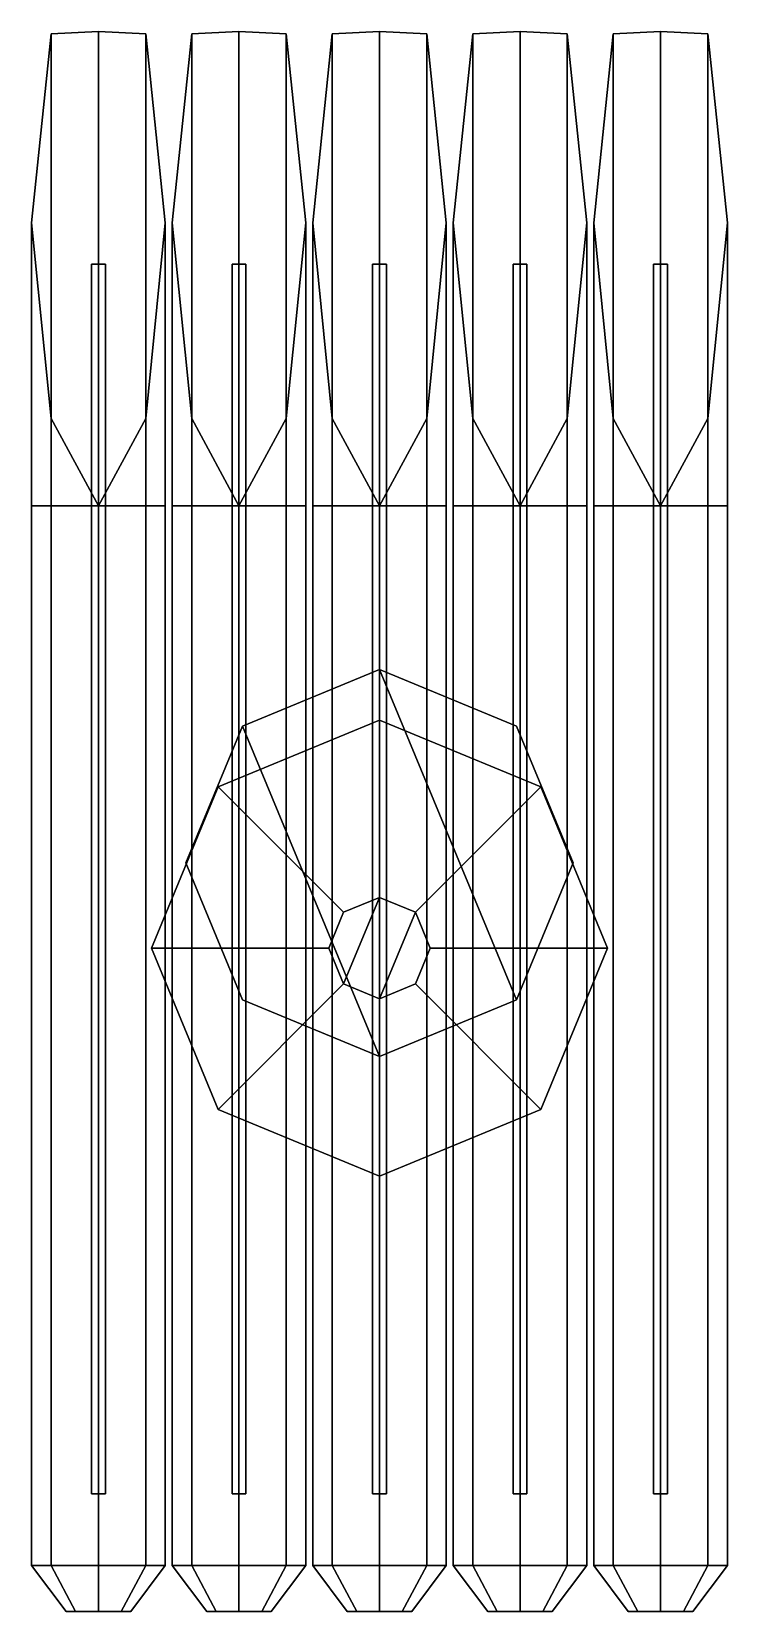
# Model space of a CAD drawing. Extents: x -1.51 to 1.51, y -3.25 to 3.61.
import ezdxf

# ---------------------------------------------------------------- set-up
doc = ezdxf.new("R2010")
doc.units = 0
doc.layers.add('TURRET', color=2, linetype='CONTINUOUS')

msp = doc.modelspace()

# ---------------------------------------------------------------- linework, layer by layer
at = {"layer": 'TURRET'}
for points in [[(-1.4251, 1.55, 1.0051), (-1.51, 1.55, 0.8), (-1.51, 2.78, 0.8), (-1.4251, 3.6, 1.0051)], [(-1.51, 1.55, 0.8), (-1.4251, 1.55, 1.0051), (-1.4251, 3.6, 1.0051), (-1.51, 2.78, 0.8)], [(-1.22, 1.55, 1.09), (-1.4251, 1.55, 1.0051), (-1.4251, 3.6, 1.0051), (-1.22, 3.61, 1.09)], [(-1.4251, 1.55, 1.0051), (-1.22, 1.55, 1.09), (-1.22, 3.61, 1.09), (-1.4251, 3.6, 1.0051)], [(-1.0149, 1.55, 1.0051), (-1.22, 1.55, 1.09), (-1.22, 3.61, 1.09), (-1.0149, 3.6, 1.0051)], [(-1.22, 1.55, 1.09), (-1.0149, 1.55, 1.0051), (-1.0149, 3.6, 1.0051), (-1.22, 3.61, 1.09)], [(-0.93, 1.55, 0.8), (-1.0149, 1.55, 1.0051), (-1.0149, 3.6, 1.0051), (-0.93, 2.78, 0.8)], [(-1.0149, 1.55, 1.0051), (-0.93, 1.55, 0.8), (-0.93, 2.78, 0.8), (-1.0149, 3.6, 1.0051)], [(-0.9, 1.55, 0.8), (-0.8151, 1.55, 1.0051), (-0.8151, 3.6, 1.0051), (-0.9, 2.78, 0.8)], [(-0.8151, 1.55, 1.0051), (-0.9, 1.55, 0.8), (-0.9, 2.78, 0.8), (-0.8151, 3.6, 1.0051)], [(-0.8151, 1.55, 1.0051), (-0.61, 1.55, 1.09), (-0.61, 3.61, 1.09), (-0.8151, 3.6, 1.0051)], [(-0.61, 1.55, 1.09), (-0.8151, 1.55, 1.0051), (-0.8151, 3.6, 1.0051), (-0.61, 3.61, 1.09)], [(-0.61, 1.55, 1.09), (-0.4049, 1.55, 1.0051), (-0.4049, 3.6, 1.0051), (-0.61, 3.61, 1.09)], [(-0.4049, 1.55, 1.0051), (-0.61, 1.55, 1.09), (-0.61, 3.61, 1.09), (-0.4049, 3.6, 1.0051)], [(-0.4049, 1.55, 1.0051), (-0.32, 1.55, 0.8), (-0.32, 2.78, 0.8), (-0.4049, 3.6, 1.0051)], [(-0.32, 1.55, 0.8), (-0.4049, 1.55, 1.0051), (-0.4049, 3.6, 1.0051), (-0.32, 2.78, 0.8)], [(-0.29, 1.55, 0.8), (-0.2051, 1.55, 1.0051), (-0.2051, 3.6, 1.0051), (-0.29, 2.78, 0.8)], [(-0.2051, 1.55, 1.0051), (-0.29, 1.55, 0.8), (-0.29, 2.78, 0.8), (-0.2051, 3.6, 1.0051)], [(-0.2051, 1.55, 1.0051), (0, 1.55, 1.09), (0, 3.61, 1.09), (-0.2051, 3.6, 1.0051)], [(0, 1.55, 1.09), (-0.2051, 1.55, 1.0051), (-0.2051, 3.6, 1.0051), (0, 3.61, 1.09)], [(0, 1.55, 1.09), (0.2051, 1.55, 1.0051), (0.2051, 3.6, 1.0051), (0, 3.61, 1.09)], [(0.2051, 1.55, 1.0051), (0, 1.55, 1.09), (0, 3.61, 1.09), (0.2051, 3.6, 1.0051)], [(0.2051, 1.55, 1.0051), (0.29, 1.55, 0.8), (0.29, 2.78, 0.8), (0.2051, 3.6, 1.0051)], [(0.29, 1.55, 0.8), (0.2051, 1.55, 1.0051), (0.2051, 3.6, 1.0051), (0.29, 2.78, 0.8)], [(0.32, 1.55, 0.8), (0.4049, 1.55, 1.0051), (0.4049, 3.6, 1.0051), (0.32, 2.78, 0.8)], [(0.4049, 1.55, 1.0051), (0.32, 1.55, 0.8), (0.32, 2.78, 0.8), (0.4049, 3.6, 1.0051)], [(0.4049, 1.55, 1.0051), (0.61, 1.55, 1.09), (0.61, 3.61, 1.09), (0.4049, 3.6, 1.0051)], [(0.61, 1.55, 1.09), (0.4049, 1.55, 1.0051), (0.4049, 3.6, 1.0051), (0.61, 3.61, 1.09)], [(0.61, 1.55, 1.09), (0.8151, 1.55, 1.0051), (0.8151, 3.6, 1.0051), (0.61, 3.61, 1.09)], [(0.8151, 1.55, 1.0051), (0.61, 1.55, 1.09), (0.61, 3.61, 1.09), (0.8151, 3.6, 1.0051)], [(0.8151, 1.55, 1.0051), (0.9, 1.55, 0.8), (0.9, 2.78, 0.8), (0.8151, 3.6, 1.0051)], [(0.9, 1.55, 0.8), (0.8151, 1.55, 1.0051), (0.8151, 3.6, 1.0051), (0.9, 2.78, 0.8)], [(1.0149, 1.55, 1.0051), (0.93, 1.55, 0.8), (0.93, 2.78, 0.8), (1.0149, 3.6, 1.0051)], [(0.93, 1.55, 0.8), (1.0149, 1.55, 1.0051), (1.0149, 3.6, 1.0051), (0.93, 2.78, 0.8)], [(1.22, 1.55, 1.09), (1.0149, 1.55, 1.0051), (1.0149, 3.6, 1.0051), (1.22, 3.61, 1.09)], [(1.0149, 1.55, 1.0051), (1.22, 1.55, 1.09), (1.22, 3.61, 1.09), (1.0149, 3.6, 1.0051)], [(1.4251, 1.55, 1.0051), (1.22, 1.55, 1.09), (1.22, 3.61, 1.09), (1.4251, 3.6, 1.0051)], [(1.22, 1.55, 1.09), (1.4251, 1.55, 1.0051), (1.4251, 3.6, 1.0051), (1.22, 3.61, 1.09)], [(1.51, 1.55, 0.8), (1.4251, 1.55, 1.0051), (1.4251, 3.6, 1.0051), (1.51, 2.78, 0.8)], [(1.4251, 1.55, 1.0051), (1.51, 1.55, 0.8), (1.51, 2.78, 0.8), (1.4251, 3.6, 1.0051)], [(-1.51, 1.55, 0.8), (-1.4251, 1.55, 0.5949), (-1.4251, 1.93, 0.5949), (-1.51, 2.78, 0.8)], [(-1.4251, 1.55, 0.5949), (-1.51, 1.55, 0.8), (-1.51, 2.78, 0.8), (-1.4251, 1.93, 0.5949)], [(-1.0149, 1.55, 0.5949), (-0.93, 1.55, 0.8), (-0.93, 2.78, 0.8), (-1.0149, 1.93, 0.5949)], [(-0.93, 1.55, 0.8), (-1.0149, 1.55, 0.5949), (-1.0149, 1.93, 0.5949), (-0.93, 2.78, 0.8)], [(-0.8151, 1.55, 0.5949), (-0.9, 1.55, 0.8), (-0.9, 2.78, 0.8), (-0.8151, 1.93, 0.5949)], [(-0.9, 1.55, 0.8), (-0.8151, 1.55, 0.5949), (-0.8151, 1.93, 0.5949), (-0.9, 2.78, 0.8)], [(-0.32, 1.55, 0.8), (-0.4049, 1.55, 0.5949), (-0.4049, 1.93, 0.5949), (-0.32, 2.78, 0.8)], [(-0.4049, 1.55, 0.5949), (-0.32, 1.55, 0.8), (-0.32, 2.78, 0.8), (-0.4049, 1.93, 0.5949)], [(-0.2051, 1.55, 0.5949), (-0.29, 1.55, 0.8), (-0.29, 2.78, 0.8), (-0.2051, 1.93, 0.5949)], [(-0.29, 1.55, 0.8), (-0.2051, 1.55, 0.5949), (-0.2051, 1.93, 0.5949), (-0.29, 2.78, 0.8)], [(0.29, 1.55, 0.8), (0.2051, 1.55, 0.5949), (0.2051, 1.93, 0.5949), (0.29, 2.78, 0.8)], [(0.2051, 1.55, 0.5949), (0.29, 1.55, 0.8), (0.29, 2.78, 0.8), (0.2051, 1.93, 0.5949)], [(0.4049, 1.55, 0.5949), (0.32, 1.55, 0.8), (0.32, 2.78, 0.8), (0.4049, 1.93, 0.5949)], [(0.32, 1.55, 0.8), (0.4049, 1.55, 0.5949), (0.4049, 1.93, 0.5949), (0.32, 2.78, 0.8)], [(0.9, 1.55, 0.8), (0.8151, 1.55, 0.5949), (0.8151, 1.93, 0.5949), (0.9, 2.78, 0.8)], [(0.8151, 1.55, 0.5949), (0.9, 1.55, 0.8), (0.9, 2.78, 0.8), (0.8151, 1.93, 0.5949)], [(0.93, 1.55, 0.8), (1.0149, 1.55, 0.5949), (1.0149, 1.93, 0.5949), (0.93, 2.78, 0.8)], [(1.0149, 1.55, 0.5949), (0.93, 1.55, 0.8), (0.93, 2.78, 0.8), (1.0149, 1.93, 0.5949)], [(1.4251, 1.55, 0.5949), (1.51, 1.55, 0.8), (1.51, 2.78, 0.8), (1.4251, 1.93, 0.5949)], [(1.51, 1.55, 0.8), (1.4251, 1.55, 0.5949), (1.4251, 1.93, 0.5949), (1.51, 2.78, 0.8)], [(-1.25, -2.74, 1.14), (-1.22, -2.74, 1.17), (-1.22, 2.6, 1.17), (-1.25, 2.6, 1.14)], [(-1.22, -2.74, 1.11), (-1.25, -2.74, 1.14), (-1.25, 2.6, 1.14), (-1.22, 2.6, 1.11)], [(-1.22, 2.6, 1.17), (-1.19, 2.6, 1.14), (-1.22, 2.6, 1.11), (-1.25, 2.6, 1.14)], [(-1.22, -2.74, 1.17), (-1.19, -2.74, 1.14), (-1.19, 2.6, 1.14), (-1.22, 2.6, 1.17)], [(-1.19, -2.74, 1.14), (-1.22, -2.74, 1.11), (-1.22, 2.6, 1.11), (-1.19, 2.6, 1.14)], [(-0.61, 2.6, 1.17), (-0.58, 2.6, 1.14), (-0.61, 2.6, 1.11), (-0.64, 2.6, 1.14)], [(-0.61, -2.74, 1.11), (-0.64, -2.74, 1.14), (-0.64, 2.6, 1.14), (-0.61, 2.6, 1.11)], [(-0.64, -2.74, 1.14), (-0.61, -2.74, 1.17), (-0.61, 2.6, 1.17), (-0.64, 2.6, 1.14)], [(-0.58, -2.74, 1.14), (-0.61, -2.74, 1.11), (-0.61, 2.6, 1.11), (-0.58, 2.6, 1.14)], [(-0.61, -2.74, 1.17), (-0.58, -2.74, 1.14), (-0.58, 2.6, 1.14), (-0.61, 2.6, 1.17)], [(-0.03, -2.74, 1.14), (0, -2.74, 1.17), (0, 2.6, 1.17), (-0.03, 2.6, 1.14)], [(0, -2.74, 1.11), (-0.03, -2.74, 1.14), (-0.03, 2.6, 1.14), (0, 2.6, 1.11)], [(0, 2.6, 1.17), (0.03, 2.6, 1.14), (0, 2.6, 1.11), (-0.03, 2.6, 1.14)], [(0, -2.74, 1.17), (0.03, -2.74, 1.14), (0.03, 2.6, 1.14), (0, 2.6, 1.17)], [(0.03, -2.74, 1.14), (0, -2.74, 1.11), (0, 2.6, 1.11), (0.03, 2.6, 1.14)], [(0.61, 2.6, 1.17), (0.64, 2.6, 1.14), (0.61, 2.6, 1.11), (0.58, 2.6, 1.14)], [(0.61, -2.74, 1.11), (0.58, -2.74, 1.14), (0.58, 2.6, 1.14), (0.61, 2.6, 1.11)], [(0.58, -2.74, 1.14), (0.61, -2.74, 1.17), (0.61, 2.6, 1.17), (0.58, 2.6, 1.14)], [(0.64, -2.74, 1.14), (0.61, -2.74, 1.11), (0.61, 2.6, 1.11), (0.64, 2.6, 1.14)], [(0.61, -2.74, 1.17), (0.64, -2.74, 1.14), (0.64, 2.6, 1.14), (0.61, 2.6, 1.17)], [(1.19, -2.74, 1.14), (1.22, -2.74, 1.17), (1.22, 2.6, 1.17), (1.19, 2.6, 1.14)], [(1.22, -2.74, 1.11), (1.19, -2.74, 1.14), (1.19, 2.6, 1.14), (1.22, 2.6, 1.11)], [(1.22, 2.6, 1.17), (1.25, 2.6, 1.14), (1.22, 2.6, 1.11), (1.19, 2.6, 1.14)], [(1.22, -2.74, 1.17), (1.25, -2.74, 1.14), (1.25, 2.6, 1.14), (1.22, 2.6, 1.17)], [(1.25, -2.74, 1.14), (1.22, -2.74, 1.11), (1.22, 2.6, 1.11), (1.25, 2.6, 1.14)], [(-1.4251, 1.55, 0.5949), (-1.22, 1.55, 0.51), (-1.22, 1.55, 0.51), (-1.4251, 1.93, 0.5949)], [(-1.22, 1.55, 0.51), (-1.4251, 1.55, 0.5949), (-1.4251, 1.93, 0.5949), (-1.22, 1.55, 0.51)], [(-1.22, 1.55, 0.51), (-1.0149, 1.55, 0.5949), (-1.0149, 1.93, 0.5949), (-1.22, 1.55, 0.51)], [(-1.0149, 1.55, 0.5949), (-1.22, 1.55, 0.51), (-1.22, 1.55, 0.51), (-1.0149, 1.93, 0.5949)], [(-0.61, 1.55, 0.51), (-0.8151, 1.55, 0.5949), (-0.8151, 1.93, 0.5949), (-0.61, 1.55, 0.51)], [(-0.8151, 1.55, 0.5949), (-0.61, 1.55, 0.51), (-0.61, 1.55, 0.51), (-0.8151, 1.93, 0.5949)], [(-0.4049, 1.55, 0.5949), (-0.61, 1.55, 0.51), (-0.61, 1.55, 0.51), (-0.4049, 1.93, 0.5949)], [(-0.61, 1.55, 0.51), (-0.4049, 1.55, 0.5949), (-0.4049, 1.93, 0.5949), (-0.61, 1.55, 0.51)], [(0, 1.55, 0.51), (-0.2051, 1.55, 0.5949), (-0.2051, 1.93, 0.5949), (0, 1.55, 0.51)], [(-0.2051, 1.55, 0.5949), (0, 1.55, 0.51), (0, 1.55, 0.51), (-0.2051, 1.93, 0.5949)], [(0.2051, 1.55, 0.5949), (0, 1.55, 0.51), (0, 1.55, 0.51), (0.2051, 1.93, 0.5949)], [(0, 1.55, 0.51), (0.2051, 1.55, 0.5949), (0.2051, 1.93, 0.5949), (0, 1.55, 0.51)], [(0.61, 1.55, 0.51), (0.4049, 1.55, 0.5949), (0.4049, 1.93, 0.5949), (0.61, 1.55, 0.51)], [(0.4049, 1.55, 0.5949), (0.61, 1.55, 0.51), (0.61, 1.55, 0.51), (0.4049, 1.93, 0.5949)], [(0.8151, 1.55, 0.5949), (0.61, 1.55, 0.51), (0.61, 1.55, 0.51), (0.8151, 1.93, 0.5949)], [(0.61, 1.55, 0.51), (0.8151, 1.55, 0.5949), (0.8151, 1.93, 0.5949), (0.61, 1.55, 0.51)], [(1.0149, 1.55, 0.5949), (1.22, 1.55, 0.51), (1.22, 1.55, 0.51), (1.0149, 1.93, 0.5949)], [(1.22, 1.55, 0.51), (1.0149, 1.55, 0.5949), (1.0149, 1.93, 0.5949), (1.22, 1.55, 0.51)], [(1.22, 1.55, 0.51), (1.4251, 1.55, 0.5949), (1.4251, 1.93, 0.5949), (1.22, 1.55, 0.51)], [(1.4251, 1.55, 0.5949), (1.22, 1.55, 0.51), (1.22, 1.55, 0.51), (1.4251, 1.93, 0.5949)], [(-1.51, -3.05, 0.8), (-1.4251, -3.05, 1.0051), (-1.4251, 1.55, 1.0051), (-1.51, 1.55, 0.8)], [(-1.4251, -3.05, 0.5949), (-1.51, -3.05, 0.8), (-1.51, 1.55, 0.8), (-1.4251, 1.55, 0.5949)], [(-1.4251, 1.55, 1.0051), (-0.93, 1.55, 0.8), (-1.0149, 1.55, 0.5949), (-1.51, 1.55, 0.8)], [(-1.51, 1.55, 0.8), (-1.0149, 1.55, 0.5949), (-1.22, 1.55, 0.51), (-1.4251, 1.55, 0.5949)], [(-1.4251, -3.05, 1.0051), (-1.22, -3.05, 1.09), (-1.22, 1.55, 1.09), (-1.4251, 1.55, 1.0051)], [(-1.22, -3.05, 0.51), (-1.4251, -3.05, 0.5949), (-1.4251, 1.55, 0.5949), (-1.22, 1.55, 0.51)], [(-1.22, 1.55, 1.09), (-1.0149, 1.55, 1.0051), (-0.93, 1.55, 0.8), (-1.4251, 1.55, 1.0051)], [(-1.22, -3.05, 1.09), (-1.0149, -3.05, 1.0051), (-1.0149, 1.55, 1.0051), (-1.22, 1.55, 1.09)], [(-1.0149, -3.05, 0.5949), (-1.22, -3.05, 0.51), (-1.22, 1.55, 0.51), (-1.0149, 1.55, 0.5949)], [(-1.0149, -3.05, 1.0051), (-0.93, -3.05, 0.8), (-0.93, 1.55, 0.8), (-1.0149, 1.55, 1.0051)], [(-0.93, -3.05, 0.8), (-1.0149, -3.05, 0.5949), (-1.0149, 1.55, 0.5949), (-0.93, 1.55, 0.8)], [(-0.8151, -3.05, 0.5949), (-0.9, -3.05, 0.8), (-0.9, 1.55, 0.8), (-0.8151, 1.55, 0.5949)], [(-0.9, -3.05, 0.8), (-0.8151, -3.05, 1.0051), (-0.8151, 1.55, 1.0051), (-0.9, 1.55, 0.8)], [(-0.9, 1.55, 0.8), (-0.4049, 1.55, 0.5949), (-0.61, 1.55, 0.51), (-0.8151, 1.55, 0.5949)], [(-0.8151, 1.55, 1.0051), (-0.32, 1.55, 0.8), (-0.4049, 1.55, 0.5949), (-0.9, 1.55, 0.8)], [(-0.61, -3.05, 0.51), (-0.8151, -3.05, 0.5949), (-0.8151, 1.55, 0.5949), (-0.61, 1.55, 0.51)], [(-0.8151, -3.05, 1.0051), (-0.61, -3.05, 1.09), (-0.61, 1.55, 1.09), (-0.8151, 1.55, 1.0051)], [(-0.61, 1.55, 1.09), (-0.4049, 1.55, 1.0051), (-0.32, 1.55, 0.8), (-0.8151, 1.55, 1.0051)], [(-0.4049, -3.05, 0.5949), (-0.61, -3.05, 0.51), (-0.61, 1.55, 0.51), (-0.4049, 1.55, 0.5949)], [(-0.61, -3.05, 1.09), (-0.4049, -3.05, 1.0051), (-0.4049, 1.55, 1.0051), (-0.61, 1.55, 1.09)], [(-0.32, -3.05, 0.8), (-0.4049, -3.05, 0.5949), (-0.4049, 1.55, 0.5949), (-0.32, 1.55, 0.8)], [(-0.4049, -3.05, 1.0051), (-0.32, -3.05, 0.8), (-0.32, 1.55, 0.8), (-0.4049, 1.55, 1.0051)], [(-0.29, -3.05, 0.8), (-0.2051, -3.05, 1.0051), (-0.2051, 1.55, 1.0051), (-0.29, 1.55, 0.8)], [(-0.2051, -3.05, 0.5949), (-0.29, -3.05, 0.8), (-0.29, 1.55, 0.8), (-0.2051, 1.55, 0.5949)], [(-0.2051, 1.55, 1.0051), (0.29, 1.55, 0.8), (0.2051, 1.55, 0.5949), (-0.29, 1.55, 0.8)], [(-0.29, 1.55, 0.8), (0.2051, 1.55, 0.5949), (0, 1.55, 0.51), (-0.2051, 1.55, 0.5949)], [(-0.2051, -3.05, 1.0051), (0, -3.05, 1.09), (0, 1.55, 1.09), (-0.2051, 1.55, 1.0051)], [(0, -3.05, 0.51), (-0.2051, -3.05, 0.5949), (-0.2051, 1.55, 0.5949), (0, 1.55, 0.51)], [(0, 1.55, 1.09), (0.2051, 1.55, 1.0051), (0.29, 1.55, 0.8), (-0.2051, 1.55, 1.0051)], [(0, -3.05, 1.09), (0.2051, -3.05, 1.0051), (0.2051, 1.55, 1.0051), (0, 1.55, 1.09)], [(0.2051, -3.05, 0.5949), (0, -3.05, 0.51), (0, 1.55, 0.51), (0.2051, 1.55, 0.5949)], [(0.2051, -3.05, 1.0051), (0.29, -3.05, 0.8), (0.29, 1.55, 0.8), (0.2051, 1.55, 1.0051)], [(0.29, -3.05, 0.8), (0.2051, -3.05, 0.5949), (0.2051, 1.55, 0.5949), (0.29, 1.55, 0.8)], [(0.4049, -3.05, 0.5949), (0.32, -3.05, 0.8), (0.32, 1.55, 0.8), (0.4049, 1.55, 0.5949)], [(0.32, -3.05, 0.8), (0.4049, -3.05, 1.0051), (0.4049, 1.55, 1.0051), (0.32, 1.55, 0.8)], [(0.32, 1.55, 0.8), (0.8151, 1.55, 0.5949), (0.61, 1.55, 0.51), (0.4049, 1.55, 0.5949)], [(0.4049, 1.55, 1.0051), (0.9, 1.55, 0.8), (0.8151, 1.55, 0.5949), (0.32, 1.55, 0.8)], [(0.61, -3.05, 0.51), (0.4049, -3.05, 0.5949), (0.4049, 1.55, 0.5949), (0.61, 1.55, 0.51)], [(0.4049, -3.05, 1.0051), (0.61, -3.05, 1.09), (0.61, 1.55, 1.09), (0.4049, 1.55, 1.0051)], [(0.61, 1.55, 1.09), (0.8151, 1.55, 1.0051), (0.9, 1.55, 0.8), (0.4049, 1.55, 1.0051)], [(0.8151, -3.05, 0.5949), (0.61, -3.05, 0.51), (0.61, 1.55, 0.51), (0.8151, 1.55, 0.5949)], [(0.61, -3.05, 1.09), (0.8151, -3.05, 1.0051), (0.8151, 1.55, 1.0051), (0.61, 1.55, 1.09)], [(0.9, -3.05, 0.8), (0.8151, -3.05, 0.5949), (0.8151, 1.55, 0.5949), (0.9, 1.55, 0.8)], [(0.8151, -3.05, 1.0051), (0.9, -3.05, 0.8), (0.9, 1.55, 0.8), (0.8151, 1.55, 1.0051)], [(0.93, -3.05, 0.8), (1.0149, -3.05, 1.0051), (1.0149, 1.55, 1.0051), (0.93, 1.55, 0.8)], [(1.0149, -3.05, 0.5949), (0.93, -3.05, 0.8), (0.93, 1.55, 0.8), (1.0149, 1.55, 0.5949)], [(1.0149, 1.55, 1.0051), (1.51, 1.55, 0.8), (1.4251, 1.55, 0.5949), (0.93, 1.55, 0.8)], [(0.93, 1.55, 0.8), (1.4251, 1.55, 0.5949), (1.22, 1.55, 0.51), (1.0149, 1.55, 0.5949)], [(1.0149, -3.05, 1.0051), (1.22, -3.05, 1.09), (1.22, 1.55, 1.09), (1.0149, 1.55, 1.0051)], [(1.22, -3.05, 0.51), (1.0149, -3.05, 0.5949), (1.0149, 1.55, 0.5949), (1.22, 1.55, 0.51)], [(1.22, 1.55, 1.09), (1.4251, 1.55, 1.0051), (1.51, 1.55, 0.8), (1.0149, 1.55, 1.0051)], [(1.22, -3.05, 1.09), (1.4251, -3.05, 1.0051), (1.4251, 1.55, 1.0051), (1.22, 1.55, 1.09)], [(1.4251, -3.05, 0.5949), (1.22, -3.05, 0.51), (1.22, 1.55, 0.51), (1.4251, 1.55, 0.5949)], [(1.4251, -3.05, 1.0051), (1.51, -3.05, 0.8), (1.51, 1.55, 0.8), (1.4251, 1.55, 1.0051)], [(1.51, -3.05, 0.8), (1.4251, -3.05, 0.5949), (1.4251, 1.55, 0.5949), (1.51, 1.55, 0.8)], [(0, 0.84), (-0.594, 0.594), (-0.594, 0.594, 0.51), (0, 0.84, 0.51)], [(0.594, -0.594, 0.51), (0, 0.84, 0.51), (-0.594, 0.594, 0.51), (0, -0.84, 0.51)], [(0.594, 0.594), (0, 0.84), (0, 0.84, 0.51), (0.594, 0.594, 0.51)], [(0.84, 0, 0.51), (0.594, 0.594, 0.51), (0, 0.84, 0.51), (0.594, -0.594, 0.51)], [(0, 0.62, 1.09), (-0.7, 0.33, 1.09), (-0.7, 0.33, 2.45), (0, 0.62, 2.45)], [(0, 0.62, 2.45), (-0.7, 0.33, 2.45), (-0.1556, -0.2144, 2.79), (0, -0.15, 2.79)], [(0.7, 0.33, 1.09), (0, 0.62, 1.09), (0, 0.62, 2.45), (0.7, 0.33, 2.45)], [(0.7, 0.33, 2.45), (0, 0.62, 2.45), (0, -0.15, 2.79), (0.1556, -0.2144, 2.79)], [(-0.594, 0.594), (-0.84, 0), (-0.84, 0, 0.51), (-0.594, 0.594, 0.51)], [(0, -0.84, 0.51), (-0.594, 0.594, 0.51), (-0.84, 0, 0.51), (-0.594, -0.594, 0.51)], [(0.84, 0), (0.594, 0.594), (0.594, 0.594, 0.51), (0.84, 0, 0.51)], [(-0.7, 0.33, 1.09), (-0.99, -0.37, 1.09), (-0.99, -0.37, 2.45), (-0.7, 0.33, 2.45)], [(-0.7, 0.33, 2.45), (-0.99, -0.37, 2.45), (-0.22, -0.37, 2.79), (-0.1556, -0.2144, 2.79)], [(0.99, -0.37, 2.45), (0.7, 0.33, 2.45), (0.1556, -0.2144, 2.79), (0.22, -0.37, 2.79)], [(0.99, -0.37, 1.09), (0.7, 0.33, 1.09), (0.7, 0.33, 2.45), (0.99, -0.37, 2.45)], [(-0.84, 0), (-0.594, -0.594), (-0.594, -0.594, 0.51), (-0.84, 0, 0.51)], [(0.594, -0.594), (0.84, 0), (0.84, 0, 0.51), (0.594, -0.594, 0.51)], [(-0.1556, -0.5256, 2.79), (0, -0.15, 2.79), (-0.1556, -0.2144, 2.79), (-0.22, -0.37, 2.79)], [(0, -0.59, 2.79), (0.1556, -0.2144, 2.79), (0, -0.15, 2.79), (-0.1556, -0.5256, 2.79)], [(0.1556, -0.5256, 2.79), (0.22, -0.37, 2.79), (0.1556, -0.2144, 2.79), (0, -0.59, 2.79)], [(-0.99, -0.37, 1.09), (-0.7, -1.07, 1.09), (-0.7, -1.07, 2.45), (-0.99, -0.37, 2.45)], [(-0.99, -0.37, 2.45), (-0.7, -1.07, 2.45), (-0.1556, -0.5256, 2.79), (-0.22, -0.37, 2.79)], [(0.7, -1.07, 2.45), (0.99, -0.37, 2.45), (0.22, -0.37, 2.79), (0.1556, -0.5256, 2.79)], [(0.7, -1.07, 1.09), (0.99, -0.37, 1.09), (0.99, -0.37, 2.45), (0.7, -1.07, 2.45)], [(-0.7, -1.07, 2.45), (0, -1.36, 2.45), (0, -0.59, 2.79), (-0.1556, -0.5256, 2.79)], [(0, -1.36, 2.45), (0.7, -1.07, 2.45), (0.1556, -0.5256, 2.79), (0, -0.59, 2.79)], [(-0.594, -0.594), (0, -0.84), (0, -0.84, 0.51), (-0.594, -0.594, 0.51)], [(0, -0.84), (0.594, -0.594), (0.594, -0.594, 0.51), (0, -0.84, 0.51)], [(-0.7, -1.07, 1.09), (0, -1.36, 1.09), (0, -1.36, 2.45), (-0.7, -1.07, 2.45)], [(0, -1.36, 1.09), (0.7, -1.07, 1.09), (0.7, -1.07, 2.45), (0, -1.36, 2.45)], [(-1.25, -2.74, 1.14), (-1.22, -2.74, 1.11), (-1.19, -2.74, 1.14), (-1.22, -2.74, 1.17)], [(-0.64, -2.74, 1.14), (-0.61, -2.74, 1.11), (-0.58, -2.74, 1.14), (-0.61, -2.74, 1.17)], [(-0.03, -2.74, 1.14), (0, -2.74, 1.11), (0.03, -2.74, 1.14), (0, -2.74, 1.17)], [(0.58, -2.74, 1.14), (0.61, -2.74, 1.11), (0.64, -2.74, 1.14), (0.61, -2.74, 1.17)], [(1.19, -2.74, 1.14), (1.22, -2.74, 1.11), (1.25, -2.74, 1.14), (1.22, -2.74, 1.17)], [(-1.51, -3.05, 0.8), (-1.4251, -3.05, 0.5949), (-1.319, -3.25, 0.701), (-1.36, -3.25, 0.8)], [(-1.4251, -3.05, 1.0051), (-1.51, -3.05, 0.8), (-1.36, -3.25, 0.8), (-1.319, -3.25, 0.899)], [(-1.4251, -3.05, 0.5949), (-1.22, -3.05, 0.51), (-1.22, -3.25, 0.66), (-1.319, -3.25, 0.701)], [(-1.22, -3.05, 1.09), (-1.4251, -3.05, 1.0051), (-1.319, -3.25, 0.899), (-1.22, -3.25, 0.94)], [(-1.22, -3.05, 0.51), (-1.0149, -3.05, 0.5949), (-1.121, -3.25, 0.701), (-1.22, -3.25, 0.66)], [(-1.0149, -3.05, 1.0051), (-1.22, -3.05, 1.09), (-1.22, -3.25, 0.94), (-1.121, -3.25, 0.899)], [(-1.0149, -3.05, 0.5949), (-0.93, -3.05, 0.8), (-1.08, -3.25, 0.8), (-1.121, -3.25, 0.701)], [(-0.93, -3.05, 0.8), (-1.0149, -3.05, 1.0051), (-1.121, -3.25, 0.899), (-1.08, -3.25, 0.8)], [(-0.8151, -3.05, 1.0051), (-0.9, -3.05, 0.8), (-0.75, -3.25, 0.8), (-0.709, -3.25, 0.899)], [(-0.9, -3.05, 0.8), (-0.8151, -3.05, 0.5949), (-0.709, -3.25, 0.701), (-0.75, -3.25, 0.8)], [(-0.61, -3.05, 1.09), (-0.8151, -3.05, 1.0051), (-0.709, -3.25, 0.899), (-0.61, -3.25, 0.94)], [(-0.8151, -3.05, 0.5949), (-0.61, -3.05, 0.51), (-0.61, -3.25, 0.66), (-0.709, -3.25, 0.701)], [(-0.4049, -3.05, 1.0051), (-0.61, -3.05, 1.09), (-0.61, -3.25, 0.94), (-0.511, -3.25, 0.899)], [(-0.61, -3.05, 0.51), (-0.4049, -3.05, 0.5949), (-0.511, -3.25, 0.701), (-0.61, -3.25, 0.66)], [(-0.32, -3.05, 0.8), (-0.4049, -3.05, 1.0051), (-0.511, -3.25, 0.899), (-0.47, -3.25, 0.8)], [(-0.4049, -3.05, 0.5949), (-0.32, -3.05, 0.8), (-0.47, -3.25, 0.8), (-0.511, -3.25, 0.701)], [(-0.29, -3.05, 0.8), (-0.2051, -3.05, 0.5949), (-0.099, -3.25, 0.701), (-0.14, -3.25, 0.8)], [(-0.2051, -3.05, 1.0051), (-0.29, -3.05, 0.8), (-0.14, -3.25, 0.8), (-0.099, -3.25, 0.899)], [(-0.2051, -3.05, 0.5949), (0, -3.05, 0.51), (0, -3.25, 0.66), (-0.099, -3.25, 0.701)], [(0, -3.05, 1.09), (-0.2051, -3.05, 1.0051), (-0.099, -3.25, 0.899), (0, -3.25, 0.94)], [(0, -3.05, 0.51), (0.2051, -3.05, 0.5949), (0.099, -3.25, 0.701), (0, -3.25, 0.66)], [(0.2051, -3.05, 1.0051), (0, -3.05, 1.09), (0, -3.25, 0.94), (0.099, -3.25, 0.899)], [(0.2051, -3.05, 0.5949), (0.29, -3.05, 0.8), (0.14, -3.25, 0.8), (0.099, -3.25, 0.701)], [(0.29, -3.05, 0.8), (0.2051, -3.05, 1.0051), (0.099, -3.25, 0.899), (0.14, -3.25, 0.8)], [(0.4049, -3.05, 1.0051), (0.32, -3.05, 0.8), (0.47, -3.25, 0.8), (0.511, -3.25, 0.899)], [(0.32, -3.05, 0.8), (0.4049, -3.05, 0.5949), (0.511, -3.25, 0.701), (0.47, -3.25, 0.8)], [(0.61, -3.05, 1.09), (0.4049, -3.05, 1.0051), (0.511, -3.25, 0.899), (0.61, -3.25, 0.94)], [(0.4049, -3.05, 0.5949), (0.61, -3.05, 0.51), (0.61, -3.25, 0.66), (0.511, -3.25, 0.701)], [(0.8151, -3.05, 1.0051), (0.61, -3.05, 1.09), (0.61, -3.25, 0.94), (0.709, -3.25, 0.899)], [(0.61, -3.05, 0.51), (0.8151, -3.05, 0.5949), (0.709, -3.25, 0.701), (0.61, -3.25, 0.66)], [(0.9, -3.05, 0.8), (0.8151, -3.05, 1.0051), (0.709, -3.25, 0.899), (0.75, -3.25, 0.8)], [(0.8151, -3.05, 0.5949), (0.9, -3.05, 0.8), (0.75, -3.25, 0.8), (0.709, -3.25, 0.701)], [(0.93, -3.05, 0.8), (1.0149, -3.05, 0.5949), (1.121, -3.25, 0.701), (1.08, -3.25, 0.8)], [(1.0149, -3.05, 1.0051), (0.93, -3.05, 0.8), (1.08, -3.25, 0.8), (1.121, -3.25, 0.899)], [(1.0149, -3.05, 0.5949), (1.22, -3.05, 0.51), (1.22, -3.25, 0.66), (1.121, -3.25, 0.701)], [(1.22, -3.05, 1.09), (1.0149, -3.05, 1.0051), (1.121, -3.25, 0.899), (1.22, -3.25, 0.94)], [(1.22, -3.05, 0.51), (1.4251, -3.05, 0.5949), (1.319, -3.25, 0.701), (1.22, -3.25, 0.66)], [(1.4251, -3.05, 1.0051), (1.22, -3.05, 1.09), (1.22, -3.25, 0.94), (1.319, -3.25, 0.899)], [(1.4251, -3.05, 0.5949), (1.51, -3.05, 0.8), (1.36, -3.25, 0.8), (1.319, -3.25, 0.701)], [(1.51, -3.05, 0.8), (1.4251, -3.05, 1.0051), (1.319, -3.25, 0.899), (1.36, -3.25, 0.8)], [(-1.08, -3.25, 0.8), (-1.319, -3.25, 0.899), (-1.36, -3.25, 0.8), (-1.121, -3.25, 0.701)], [(-1.121, -3.25, 0.701), (-1.36, -3.25, 0.8), (-1.319, -3.25, 0.701), (-1.22, -3.25, 0.66)], [(-1.121, -3.25, 0.899), (-1.22, -3.25, 0.94), (-1.319, -3.25, 0.899), (-1.08, -3.25, 0.8)], [(-0.511, -3.25, 0.701), (-0.75, -3.25, 0.8), (-0.709, -3.25, 0.701), (-0.61, -3.25, 0.66)], [(-0.47, -3.25, 0.8), (-0.709, -3.25, 0.899), (-0.75, -3.25, 0.8), (-0.511, -3.25, 0.701)], [(-0.511, -3.25, 0.899), (-0.61, -3.25, 0.94), (-0.709, -3.25, 0.899), (-0.47, -3.25, 0.8)], [(0.14, -3.25, 0.8), (-0.099, -3.25, 0.899), (-0.14, -3.25, 0.8), (0.099, -3.25, 0.701)], [(0.099, -3.25, 0.701), (-0.14, -3.25, 0.8), (-0.099, -3.25, 0.701), (0, -3.25, 0.66)], [(0.099, -3.25, 0.899), (0, -3.25, 0.94), (-0.099, -3.25, 0.899), (0.14, -3.25, 0.8)], [(0.709, -3.25, 0.701), (0.47, -3.25, 0.8), (0.511, -3.25, 0.701), (0.61, -3.25, 0.66)], [(0.75, -3.25, 0.8), (0.511, -3.25, 0.899), (0.47, -3.25, 0.8), (0.709, -3.25, 0.701)], [(0.709, -3.25, 0.899), (0.61, -3.25, 0.94), (0.511, -3.25, 0.899), (0.75, -3.25, 0.8)], [(1.36, -3.25, 0.8), (1.121, -3.25, 0.899), (1.08, -3.25, 0.8), (1.319, -3.25, 0.701)], [(1.319, -3.25, 0.701), (1.08, -3.25, 0.8), (1.121, -3.25, 0.701), (1.22, -3.25, 0.66)], [(1.319, -3.25, 0.899), (1.22, -3.25, 0.94), (1.121, -3.25, 0.899), (1.36, -3.25, 0.8)]]:
    msp.add_3dface(points, dxfattribs=at)

doc.saveas('drawing.dxf')
